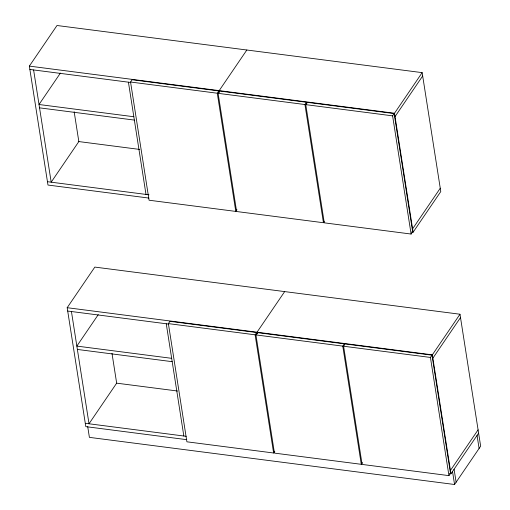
<?xml version="1.0" encoding="UTF-8"?>
<svg xmlns="http://www.w3.org/2000/svg" width="510" height="510" viewBox="0 0 510 510"><rect width="100%" height="100%" fill="white"/><g stroke="black" fill="none" stroke-linecap="round" stroke-linejoin="round"><path stroke-width="0.76" d="M148.926 198.078L47.972 185.047L29.35 66.109L56.999 25.5L422.159 72.637L440.78 191.575L413.132 232.184L411.557 231.986M60.422 73.064L39.021 104.505L133.837 116.745M236.952 209.699L235.786 211.414L149.06 200.22L130.554 82.027L132.109 79.738L218.835 90.939L219.077 92.501M186.756 439.671L85.807 426.634L67.18 307.702L94.828 267.087L459.988 314.23L480.649 446.173L454.557 484.5L89.397 437.363L87.72 426.647M235.786 211.414L217.279 93.222L218.835 90.939M246.84 50.005L219.192 90.621L219.402 91.959M324.226 221.589L323.448 222.73L236.614 211.522L218.108 93.33L219.663 91.041L306.491 102.255L306.74 103.817M98.258 314.651L76.851 346.092L171.666 358.332M323.448 222.73L304.935 104.537L306.491 102.255M305.77 104.646L307.326 102.357L394.153 113.571L412.66 231.763L411.105 234.045L324.277 222.838L305.77 104.646L392.598 115.853L394.153 113.571M274.788 451.286L273.621 453.001L186.896 441.807L168.383 323.614L169.938 321.332L256.664 332.526L256.912 334.088M413.132 232.184L394.51 113.252L422.159 72.637M395.033 116.599L422.682 75.984M273.621 453.001L255.108 334.809L256.664 332.526M284.669 291.599L257.021 332.208L257.231 333.546M255.944 334.917L257.493 332.635L344.326 343.842L342.771 346.124L361.278 464.317L274.45 453.109L255.944 334.917L342.771 346.124M412.609 228.843L440.257 188.228M343.6 346.233L345.155 343.95L431.983 355.158L450.496 473.35L448.94 475.632L362.106 464.425L343.6 346.233L430.427 357.44L431.983 355.158M449.386 473.573L450.967 473.777L432.34 354.839L459.988 314.23M432.869 358.186L460.511 317.571M361.278 464.317L362.444 462.608M450.445 470.43L478.093 429.822M450.967 473.777L478.616 433.162M29.35 66.109L394.51 113.252M130.554 82.027L217.279 93.222M218.108 93.33L304.935 104.537M29.873 69.456L130.7 82.473M39.544 107.852L134.359 120.092M78.253 141.499L139.772 149.443M47.449 181.7L148.99 194.807M67.18 307.702L432.34 354.839M168.383 323.614L255.108 334.809M67.703 311.043L168.536 324.06M77.373 349.439L172.195 361.679M116.873 383.188L177.601 391.03M85.278 423.294L186.233 436.324M477.06 435.451L479.094 448.456M454.078 469.206L456.112 482.218M452.523 471.489L454.557 484.5M392.598 115.853L411.105 234.045M430.427 357.44L448.94 475.632M128.424 82.18L146 194.425M166.254 323.767L183.836 436.012M74.16 111.747L78.833 141.576L51.185 182.185L33.609 69.94M111.99 353.334L116.662 383.163L89.014 423.772L71.438 311.527"/></g></svg>
